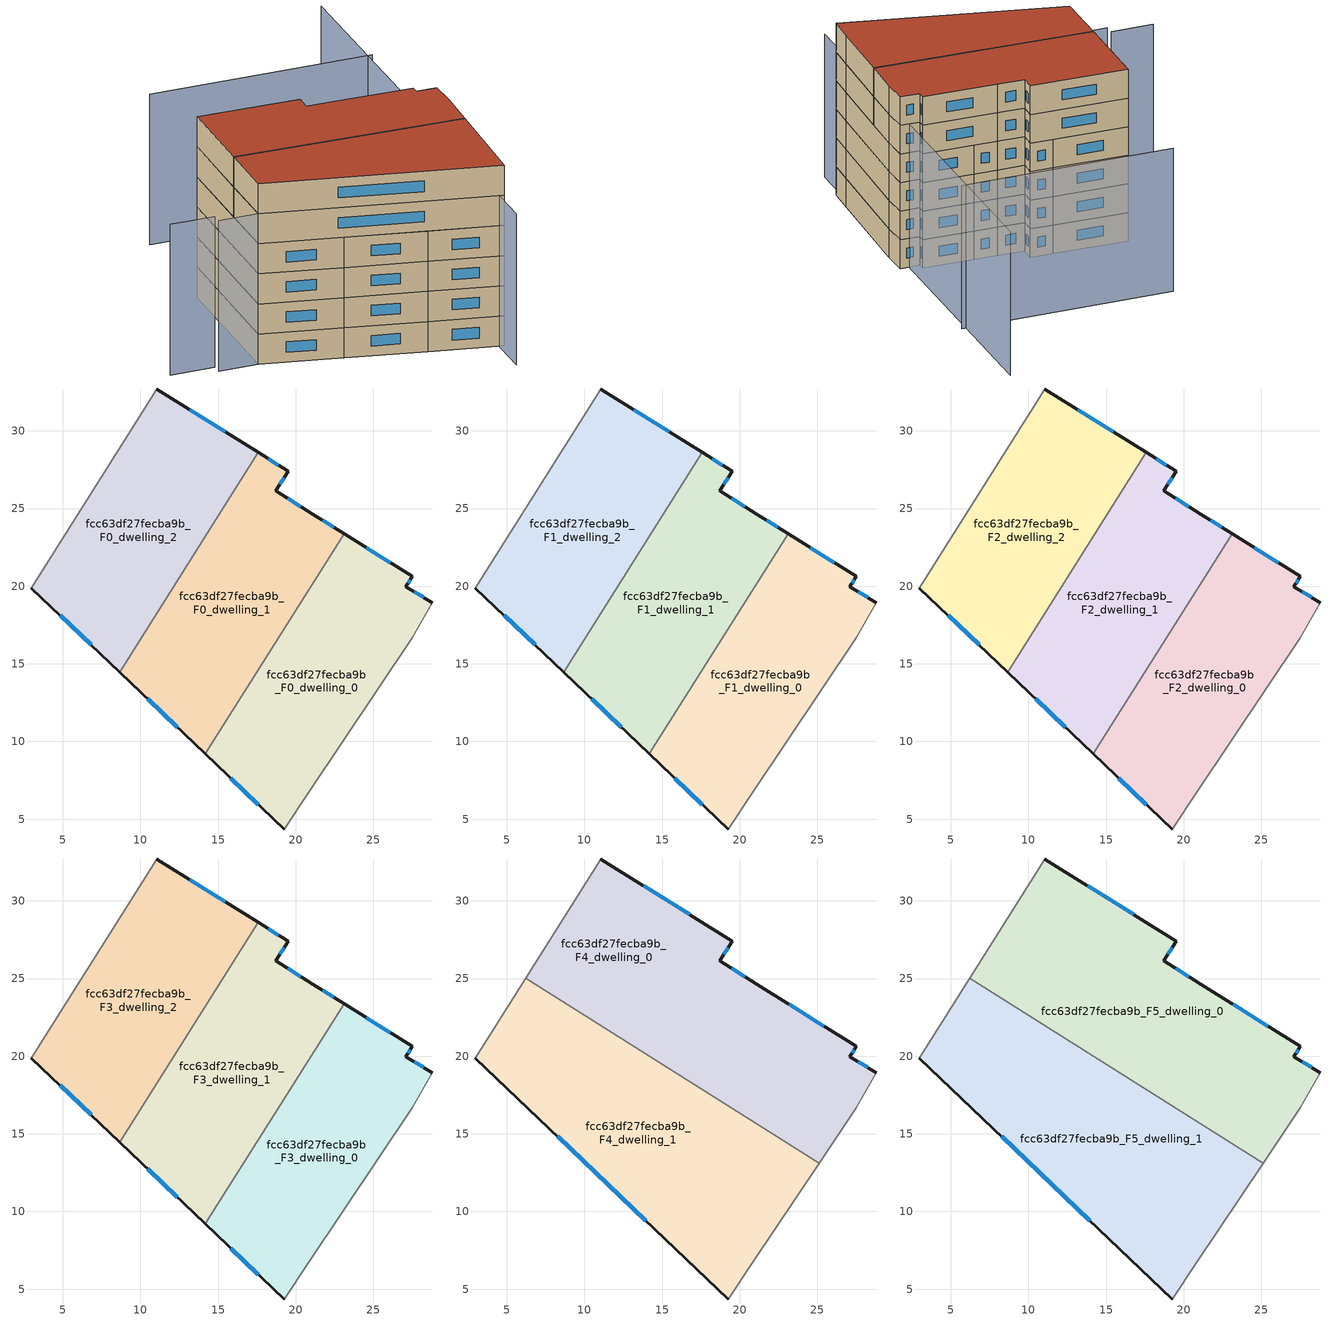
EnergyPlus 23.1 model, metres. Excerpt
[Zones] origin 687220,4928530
fcc63df27fecba9b_F0_dwelling_0
 floor ground (EU_floor_Construction): 27.51,20.62 27.1,19.97 28.78,18.93 27.5,16.67 20.84,6.73 19.25,4.37 14.18,9.2 23.11,23.38 z0
 wall outside (EU_wall_Construction): 14.18,9.2 19.25,4.37 / 28.78,18.93 27.1,19.97 27.51,20.62 23.11,23.38 z0:3
 wall adiabatic (EU_wall_Construction): 19.25,4.37 20.84,6.73 27.5,16.67 28.78,18.93 z0:3
 wall to fcc63df27fecba9b_F0_dwelling_1 (EU_wall_Construction): 23.11,23.38 14.18,9.2 z0:3
 window (EU_Window_Construction): 15.83,7.63 17.6,5.94 / 26.08,21.52 24.54,22.48 / 27.23,20.19 27.38,20.41 / 28.23,19.27 27.65,19.64 z0.98:2.02
fcc63df27fecba9b_F0_dwelling_1
 floor ground (EU_floor_Construction): 19.52,27.41 18.72,26.13 21.09,24.64 23.11,23.38 14.18,9.2 8.67,14.46 17.59,28.61 z0
 wall outside (EU_wall_Construction): 23.11,23.38 21.09,24.64 18.72,26.13 19.52,27.41 17.59,28.61 / 8.67,14.46 14.18,9.2 z0:3
 wall to fcc63df27fecba9b_F0_dwelling_2 (EU_wall_Construction): 17.6,28.61 8.67,14.46 z0:3
 window (EU_Window_Construction): 22.46,23.79 21.75,24.23 / 10.46,12.75 12.39,10.91 / 18.89,27.8 18.22,28.22 / 18.98,26.55 19.26,26.99 / 20.32,25.13 19.49,25.65 z0.98:2.02
fcc63df27fecba9b_F0_dwelling_2
 floor ground (EU_floor_Construction): 17.59,28.61 8.67,14.46 2.99,19.88 11.07,32.7 z0
 wall outside (EU_wall_Construction): 17.59,28.61 11.07,32.7 / 2.99,19.88 8.67,14.46 z0:3
 wall adiabatic (EU_wall_Construction): 11.07,32.7 2.99,19.88 z0:3
 window (EU_Window_Construction): 15.47,29.94 13.19,31.37 / 4.84,18.11 6.82,16.22 z0.98:2.02
fcc63df27fecba9b_F1_dwelling_0
 floor to fcc63df27fecba9b_F0_dwelling_0 (EU_floor_Construction): 27.51,20.62 27.1,19.97 28.78,18.93 27.5,16.67 20.84,6.73 19.25,4.37 14.18,9.2 23.11,23.38 z3
 wall outside (EU_wall_Construction): 14.18,9.2 19.25,4.37 / 28.78,18.93 27.1,19.97 27.51,20.62 23.11,23.38 z3:6
 wall adiabatic (EU_wall_Construction): 19.25,4.37 20.84,6.73 27.5,16.67 28.78,18.93 z3:6
 wall to fcc63df27fecba9b_F1_dwelling_1 (EU_wall_Construction): 23.11,23.38 14.18,9.2 z3:6
 window (EU_Window_Construction): 15.83,7.63 17.6,5.94 / 26.08,21.52 24.54,22.48 / 27.23,20.19 27.38,20.41 / 28.23,19.27 27.65,19.64 z3.98:5.02
fcc63df27fecba9b_F1_dwelling_1
 floor to fcc63df27fecba9b_F0_dwelling_1 (EU_floor_Construction): 19.52,27.41 18.72,26.13 21.09,24.64 23.11,23.38 14.18,9.2 8.67,14.46 17.59,28.61 z3
 wall outside (EU_wall_Construction): 23.11,23.38 21.09,24.64 18.72,26.13 19.52,27.41 17.59,28.61 / 8.67,14.46 14.18,9.2 z3:6
 wall to fcc63df27fecba9b_F1_dwelling_2 (EU_wall_Construction): 17.6,28.61 8.67,14.46 z3:6
 window (EU_Window_Construction): 22.46,23.79 21.75,24.23 / 10.46,12.75 12.39,10.91 / 18.89,27.8 18.22,28.22 / 18.98,26.55 19.26,26.99 / 20.32,25.13 19.49,25.65 z3.98:5.02
fcc63df27fecba9b_F1_dwelling_2
 floor to fcc63df27fecba9b_F0_dwelling_2 (EU_floor_Construction): 17.59,28.61 8.67,14.46 2.99,19.88 11.07,32.7 z3
 wall outside (EU_wall_Construction): 17.59,28.61 11.07,32.7 / 2.99,19.88 8.67,14.46 z3:6
 wall adiabatic (EU_wall_Construction): 11.07,32.7 2.99,19.88 z3:6
 window (EU_Window_Construction): 15.47,29.94 13.19,31.37 / 4.84,18.11 6.82,16.22 z3.98:5.02
fcc63df27fecba9b_F2_dwelling_0
 floor to fcc63df27fecba9b_F1_dwelling_0 (EU_floor_Construction): 27.51,20.62 27.1,19.97 28.78,18.93 27.5,16.67 20.84,6.73 19.25,4.37 14.18,9.2 23.11,23.38 z6
 wall outside (EU_wall_Construction): 14.18,9.2 19.25,4.37 / 28.78,18.93 27.1,19.97 27.51,20.62 23.11,23.38 z6:9
 wall adiabatic (EU_wall_Construction): 19.25,4.37 20.84,6.73 27.5,16.67 28.78,18.93 z6:9
 wall to fcc63df27fecba9b_F2_dwelling_1 (EU_wall_Construction): 23.11,23.38 14.18,9.2 z6:9
 window (EU_Window_Construction): 15.83,7.63 17.6,5.94 / 26.08,21.52 24.54,22.48 / 27.23,20.19 27.38,20.41 / 28.23,19.27 27.65,19.64 z6.98:8.02
fcc63df27fecba9b_F2_dwelling_1
 floor to fcc63df27fecba9b_F1_dwelling_1 (EU_floor_Construction): 19.52,27.41 18.72,26.13 21.09,24.64 23.11,23.38 14.18,9.2 8.67,14.46 17.59,28.61 z6
 wall outside (EU_wall_Construction): 23.11,23.38 21.09,24.64 18.72,26.13 19.52,27.41 17.59,28.61 / 8.67,14.46 14.18,9.2 z6:9
 wall to fcc63df27fecba9b_F2_dwelling_2 (EU_wall_Construction): 17.6,28.61 8.67,14.46 z6:9
 window (EU_Window_Construction): 22.46,23.79 21.75,24.23 / 10.46,12.75 12.39,10.91 / 18.89,27.8 18.22,28.22 / 18.98,26.55 19.26,26.99 / 20.32,25.13 19.49,25.65 z6.98:8.02
fcc63df27fecba9b_F2_dwelling_2
 floor to fcc63df27fecba9b_F1_dwelling_2 (EU_floor_Construction): 17.59,28.61 8.67,14.46 2.99,19.88 11.07,32.7 z6
 wall outside (EU_wall_Construction): 17.59,28.61 11.07,32.7 / 2.99,19.88 8.67,14.46 z6:9
 wall adiabatic (EU_wall_Construction): 11.07,32.7 2.99,19.88 z6:9
 window (EU_Window_Construction): 15.47,29.94 13.19,31.37 / 4.84,18.11 6.82,16.22 z6.98:8.02
fcc63df27fecba9b_F3_dwelling_0
 floor to fcc63df27fecba9b_F2_dwelling_0 (EU_floor_Construction): 27.51,20.62 27.1,19.97 28.78,18.93 27.5,16.67 20.84,6.73 19.25,4.37 14.18,9.2 23.11,23.38 z9
 wall outside (EU_wall_Construction): 14.18,9.2 19.25,4.37 / 28.78,18.93 27.1,19.97 27.51,20.62 23.11,23.38 z9:12
 wall adiabatic (EU_wall_Construction): 19.25,4.37 20.84,6.73 27.5,16.67 28.78,18.93 z9:12
 wall to fcc63df27fecba9b_F3_dwelling_1 (EU_wall_Construction): 23.11,23.38 14.18,9.2 z9:12
 window (EU_Window_Construction): 15.83,7.63 17.6,5.94 / 26.08,21.52 24.54,22.48 / 27.23,20.19 27.38,20.41 / 28.23,19.27 27.65,19.64 z9.98:11.02
fcc63df27fecba9b_F3_dwelling_1
 floor to fcc63df27fecba9b_F2_dwelling_1 (EU_floor_Construction): 19.52,27.41 18.72,26.13 21.09,24.64 23.11,23.38 14.18,9.2 8.67,14.46 17.59,28.61 z9
 wall outside (EU_wall_Construction): 23.11,23.38 21.09,24.64 18.72,26.13 19.52,27.41 17.59,28.61 / 8.67,14.46 14.18,9.2 z9:12
 wall to fcc63df27fecba9b_F3_dwelling_2 (EU_wall_Construction): 17.6,28.61 8.67,14.46 z9:12
 window (EU_Window_Construction): 22.46,23.79 21.75,24.23 / 10.46,12.75 12.39,10.91 / 18.89,27.8 18.22,28.22 / 18.98,26.55 19.26,26.99 / 20.32,25.13 19.49,25.65 z9.98:11.02
fcc63df27fecba9b_F3_dwelling_2
 floor to fcc63df27fecba9b_F2_dwelling_2 (EU_floor_Construction): 17.59,28.61 8.67,14.46 2.99,19.88 11.07,32.7 z9
 wall outside (EU_wall_Construction): 17.59,28.61 11.07,32.7 / 2.99,19.88 8.67,14.46 z9:12
 wall adiabatic (EU_wall_Construction): 11.07,32.7 2.99,19.88 z9:12
 window (EU_Window_Construction): 15.47,29.94 13.19,31.37 / 4.84,18.11 6.82,16.22 z9.98:11.02
fcc63df27fecba9b_F4_dwelling_0
 floor to fcc63df27fecba9b_F3_dwelling_0 (EU_floor_Construction): 27.51,20.62 27.1,19.97 28.78,18.93 27.5,16.67 25.11,13.1 19.04,16.92 23.11,23.38 z12
 floor to fcc63df27fecba9b_F3_dwelling_1 (EU_floor_Construction): 19.52,27.41 18.72,26.13 21.09,24.64 23.11,23.38 19.04,16.92 12.73,20.9 17.59,28.61 z12
 floor to fcc63df27fecba9b_F3_dwelling_2 (EU_floor_Construction): 17.59,28.61 12.73,20.9 6.22,25 11.07,32.7 z12
 wall outside (EU_wall_Construction): 28.78,18.93 27.1,19.97 27.51,20.62 21.09,24.64 18.72,26.13 19.52,27.41 11.07,32.7 z12:15
 wall adiabatic (EU_wall_Construction): 25.11,13.1 27.5,16.67 28.78,18.93 / 11.07,32.7 6.22,25 z12:15
 wall to fcc63df27fecba9b_F4_dwelling_1 (EU_wall_Construction): 6.22,25 25.11,13.1 z12:15
 window (EU_Window_Construction): 27.23,20.19 27.38,20.41 / 28.23,19.27 27.65,19.64 / 16.77,29.13 13.82,30.97 / 18.98,26.55 19.26,26.99 / 20.32,25.13 19.49,25.65 / 25.42,21.93 23.18,23.34 z12.98:14.02
fcc63df27fecba9b_F4_dwelling_1
 floor to fcc63df27fecba9b_F3_dwelling_0 (EU_floor_Construction): 25.11,13.1 20.84,6.73 19.28,7.3 19.39,16.7 z12; 19.39,16.7 19.28,7.3 14.18,9.2 19.04,16.92 z12; 19.28,7.3 19.25,4.37 14.18,9.2 z12; 20.84,6.73 19.25,4.37 19.28,7.3 z12
 floor to fcc63df27fecba9b_F3_dwelling_1 (EU_floor_Construction): 19.04,16.92 14.18,9.2 8.67,14.46 12.73,20.9 z12
 floor to fcc63df27fecba9b_F3_dwelling_2 (EU_floor_Construction): 12.73,20.9 8.67,14.46 2.99,19.88 6.22,25 z12
 wall outside (EU_wall_Construction): 2.99,19.88 19.25,4.37 z12:15
 wall adiabatic (EU_wall_Construction): 19.25,4.37 20.84,6.73 25.11,13.1 / 6.22,25 2.99,19.88 z12:15
 window (EU_Window_Construction): 8.28,14.83 13.96,9.41 z12.98:14.02
fcc63df27fecba9b_F5_dwelling_0
 floor to fcc63df27fecba9b_F4_dwelling_0 (EU_floor_Construction): 19.52,27.41 18.72,26.13 21.09,24.64 27.51,20.62 27.1,19.97 28.78,18.93 27.5,16.67 25.11,13.1 6.22,25 11.07,32.7 z15
 wall outside (EU_wall_Construction): 28.78,18.93 27.1,19.97 27.51,20.62 21.09,24.64 18.72,26.13 19.52,27.41 11.07,32.7 z15:18
 wall adiabatic (EU_wall_Construction): 25.11,13.1 27.5,16.67 28.78,18.93 / 11.07,32.7 6.22,25 z15:18
 wall to fcc63df27fecba9b_F5_dwelling_1 (EU_wall_Construction): 6.22,25 25.11,13.1 z15:18
 window (EU_Window_Construction): 27.23,20.19 27.38,20.41 / 28.23,19.27 27.65,19.64 / 16.77,29.13 13.82,30.97 / 18.98,26.55 19.26,26.99 / 20.32,25.13 19.49,25.65 / 25.42,21.93 23.18,23.34 z15.98:17.02
 roof outside (EU_roof_Construction): 25.11,13.1 27.5,16.67 28.78,18.93 27.1,19.97 27.51,20.62 21.09,24.64 18.72,26.13 19.52,27.41 11.07,32.7 6.22,25 z18
fcc63df27fecba9b_F5_dwelling_1
 floor to fcc63df27fecba9b_F4_dwelling_1 (EU_floor_Construction): 25.11,13.1 20.84,6.73 19.25,4.37 2.99,19.88 6.22,25 z15
 wall outside (EU_wall_Construction): 2.99,19.88 19.25,4.37 z15:18
 wall adiabatic (EU_wall_Construction): 19.25,4.37 20.84,6.73 25.11,13.1 / 6.22,25 2.99,19.88 z15:18
 window (EU_Window_Construction): 8.28,14.83 13.96,9.41 z15.98:17.02
 roof outside (EU_roof_Construction): 20.84,6.73 25.11,13.1 6.22,25 2.99,19.88 19.25,4.37 z18
shading: 3.69,19.46 -0.34,21.86 / 0.13,22.66 -3.53,24.92 / 16.72,1.15 41.68,41.36 / 36.08,31.56 17.51,42.75 z0:15
[Building]
EU S2 Campaign: North Axis=0; Terrain=City; Solar Distribution=FullExterior
[Site:Location]
Bologna: Latitude=44.5; Longitude=11.25; Time Zone=1; Elevation=37
[SizingPeriod:WeatherFileDays]
AnnualSizingPeriod: Begin Month=1; Begin Day of Month=1; End Month=12; End Day of Month=31; Day of Week for Start Day=Monday; Use Weather File Daylight Saving Period=No; Use Weather File Rain and Snow Indicators=No
[MATERIAL]
EU_InternalMass_Material: Roughness=MediumRough; Thickness=0.1; Conductivity=1; Density=1800; Specific Heat=900; Thermal Absorptance=0.9; Solar Absorptance=0.7; Visible Absorptance=0.7
[MATERIAL:NOMASS] Roughness=MediumRough; Thermal Absorptance=0.9; Solar Absorptance=0.7; Visible Absorptance=0.7
Name | Thermal Resistance
EU_wall_NoMass | 0.905828
EU_roof_NoMass | 0.37593
EU_floor_NoMass | 0.67114
[WINDOWMATERIAL:SIMPLEGLAZINGSYSTEM]
EU_Window_SimpleGlazing: UFactor=4.52486; Solar Heat Gain Coefficient=0.85; Visible Transmittance=0.85
[CONSTRUCTION]
EU_wall_Construction: EU_wall_NoMass
EU_roof_Construction: EU_roof_NoMass
EU_floor_Construction: EU_floor_NoMass
EU_InternalMass_Construction: EU_InternalMass_Material
EU_Window_Construction: EU_Window_SimpleGlazing
[ZONE] Type=1; Multiplier=1; Ceiling Height=autocalculate; Floor Area=autocalculate; Part of Total Floor Area=Yes
Name | Volume
fcc63df27fecba9b_F0_dwelling_0 | 368.146
fcc63df27fecba9b_F1_dwelling_0; fcc63df27fecba9b_F2_dwelling_0; fcc63df27fecba9b_F3_dwelling_0 | 368.145
fcc63df27fecba9b_F4_dwelling_0 | 552.249
fcc63df27fecba9b_F5_dwelling_0 | 552.253
fcc63df27fecba9b_F0_dwelling_1 | 368.178
fcc63df27fecba9b_F1_dwelling_1; fcc63df27fecba9b_F2_dwelling_1; fcc63df27fecba9b_F3_dwelling_1 | 368.177
fcc63df27fecba9b_F4_dwelling_1 | 552.228
fcc63df27fecba9b_F5_dwelling_1 | 552.246
fcc63df27fecba9b_F0_dwelling_2 | 368.154
fcc63df27fecba9b_F1_dwelling_2; fcc63df27fecba9b_F2_dwelling_2; fcc63df27fecba9b_F3_dwelling_2 | 368.156
[INTERNALMASS] Construction=EU_InternalMass_Construction
Name | Zone or ZoneList | Surface Area
fcc63df27fecba9b_F0_dwelling_0_EU_InternalMass | fcc63df27fecba9b_F0_dwelling_0 | 122.715
fcc63df27fecba9b_F0_dwelling_1_EU_InternalMass | fcc63df27fecba9b_F0_dwelling_1 | 122.726
fcc63df27fecba9b_F0_dwelling_2_EU_InternalMass | fcc63df27fecba9b_F0_dwelling_2 | 122.718
fcc63df27fecba9b_F1_dwelling_0_EU_InternalMass | fcc63df27fecba9b_F1_dwelling_0 | 122.715
fcc63df27fecba9b_F1_dwelling_1_EU_InternalMass | fcc63df27fecba9b_F1_dwelling_1 | 122.726
fcc63df27fecba9b_F1_dwelling_2_EU_InternalMass | fcc63df27fecba9b_F1_dwelling_2 | 122.718
fcc63df27fecba9b_F2_dwelling_0_EU_InternalMass | fcc63df27fecba9b_F2_dwelling_0 | 122.715
fcc63df27fecba9b_F2_dwelling_1_EU_InternalMass | fcc63df27fecba9b_F2_dwelling_1 | 122.726
fcc63df27fecba9b_F2_dwelling_2_EU_InternalMass | fcc63df27fecba9b_F2_dwelling_2 | 122.718
fcc63df27fecba9b_F3_dwelling_0_EU_InternalMass | fcc63df27fecba9b_F3_dwelling_0 | 122.715
fcc63df27fecba9b_F3_dwelling_1_EU_InternalMass | fcc63df27fecba9b_F3_dwelling_1 | 122.726
fcc63df27fecba9b_F3_dwelling_2_EU_InternalMass | fcc63df27fecba9b_F3_dwelling_2 | 122.718
fcc63df27fecba9b_F4_dwelling_0_EU_InternalMass | fcc63df27fecba9b_F4_dwelling_0 | 184.084
fcc63df27fecba9b_F4_dwelling_1_EU_InternalMass | fcc63df27fecba9b_F4_dwelling_1 | 184.082
fcc63df27fecba9b_F5_dwelling_0_EU_InternalMass | fcc63df27fecba9b_F5_dwelling_0 | 184.084
fcc63df27fecba9b_F5_dwelling_1_EU_InternalMass | fcc63df27fecba9b_F5_dwelling_1 | 184.082
[OTHEREQUIPMENT] Fuel Type=Electricity; Design Level Calculation Method=Watts/Area; Power per Zone Floor Area=1; Fraction Latent=0; Fraction Radiant=0; Fraction Lost=0; Carbon Dioxide Generation Rate=0; EndUse Subcategory=EU_Step8_InternalGains
Name | Zone or ZoneList or Space or SpaceList | Schedule
EU_Step8_InternalGain_fcc63df27fecba9b_F0_dwelling_0_f000 | fcc63df27fecba9b_F0_dwelling_0 | EU_Step8_GainSchedule_fcc63df27fecba9b_F0_dwelling_0_f000
EU_Step8_InternalGain_fcc63df27fecba9b_F0_dwelling_1_f000 | fcc63df27fecba9b_F0_dwelling_1 | EU_Step8_GainSchedule_fcc63df27fecba9b_F0_dwelling_1_f000
EU_Step8_InternalGain_fcc63df27fecba9b_F0_dwelling_2_f000 | fcc63df27fecba9b_F0_dwelling_2 | EU_Step8_GainSchedule_fcc63df27fecba9b_F0_dwelling_2_f000
EU_Step8_InternalGain_fcc63df27fecba9b_F1_dwelling_0_f000 | fcc63df27fecba9b_F1_dwelling_0 | EU_Step8_GainSchedule_fcc63df27fecba9b_F1_dwelling_0_f000
EU_Step8_InternalGain_fcc63df27fecba9b_F1_dwelling_1_f000 | fcc63df27fecba9b_F1_dwelling_1 | EU_Step8_GainSchedule_fcc63df27fecba9b_F1_dwelling_1_f000
EU_Step8_InternalGain_fcc63df27fecba9b_F1_dwelling_2_f000 | fcc63df27fecba9b_F1_dwelling_2 | EU_Step8_GainSchedule_fcc63df27fecba9b_F1_dwelling_2_f000
EU_Step8_InternalGain_fcc63df27fecba9b_F2_dwelling_0_f000 | fcc63df27fecba9b_F2_dwelling_0 | EU_Step8_GainSchedule_fcc63df27fecba9b_F2_dwelling_0_f000
EU_Step8_InternalGain_fcc63df27fecba9b_F2_dwelling_1_f000 | fcc63df27fecba9b_F2_dwelling_1 | EU_Step8_GainSchedule_fcc63df27fecba9b_F2_dwelling_1_f000
EU_Step8_InternalGain_fcc63df27fecba9b_F2_dwelling_2_f000 | fcc63df27fecba9b_F2_dwelling_2 | EU_Step8_GainSchedule_fcc63df27fecba9b_F2_dwelling_2_f000
EU_Step8_InternalGain_fcc63df27fecba9b_F3_dwelling_0_f000 | fcc63df27fecba9b_F3_dwelling_0 | EU_Step8_GainSchedule_fcc63df27fecba9b_F3_dwelling_0_f000
EU_Step8_InternalGain_fcc63df27fecba9b_F3_dwelling_1_f000 | fcc63df27fecba9b_F3_dwelling_1 | EU_Step8_GainSchedule_fcc63df27fecba9b_F3_dwelling_1_f000
EU_Step8_InternalGain_fcc63df27fecba9b_F3_dwelling_2_f000 | fcc63df27fecba9b_F3_dwelling_2 | EU_Step8_GainSchedule_fcc63df27fecba9b_F3_dwelling_2_f000
EU_Step8_InternalGain_fcc63df27fecba9b_F4_dwelling_0_f000 | fcc63df27fecba9b_F4_dwelling_0 | EU_Step8_GainSchedule_fcc63df27fecba9b_F4_dwelling_0_f000
EU_Step8_InternalGain_fcc63df27fecba9b_F4_dwelling_1_f000 | fcc63df27fecba9b_F4_dwelling_1 | EU_Step8_GainSchedule_fcc63df27fecba9b_F4_dwelling_1_f000
EU_Step8_InternalGain_fcc63df27fecba9b_F5_dwelling_0_f000 | fcc63df27fecba9b_F5_dwelling_0 | EU_Step8_GainSchedule_fcc63df27fecba9b_F5_dwelling_0_f000
EU_Step8_InternalGain_fcc63df27fecba9b_F5_dwelling_1_f000 | fcc63df27fecba9b_F5_dwelling_1 | EU_Step8_GainSchedule_fcc63df27fecba9b_F5_dwelling_1_f000
[ZONEVENTILATION:DESIGNFLOWRATE] Schedule=EU_AlwaysOn; Design Flow Rate Calculation Method=AirChanges/Hour; Air Changes per Hour=0.73129; Ventilation Type=Natural; Fan Pressure Rise=0; Fan Total Efficiency=1; Constant Term Coefficient=1; Temperature Term Coefficient=0; Velocity Term Coefficient=0; Velocity Squared Term Coefficient=0; Minimum Indoor Temperature=-100; Maximum Indoor Temperature=100; Delta Temperature=-100; Minimum Outdoor Temperature=-100; Maximum Outdoor Temperature=100; Maximum Wind Speed=40
Name | Zone or ZoneList or Space or SpaceList
EU_ConstantAir_fcc63df27fecba9b_F0_dwelling_0 | fcc63df27fecba9b_F0_dwelling_0
EU_ConstantAir_fcc63df27fecba9b_F0_dwelling_1 | fcc63df27fecba9b_F0_dwelling_1
EU_ConstantAir_fcc63df27fecba9b_F0_dwelling_2 | fcc63df27fecba9b_F0_dwelling_2
EU_ConstantAir_fcc63df27fecba9b_F1_dwelling_0 | fcc63df27fecba9b_F1_dwelling_0
EU_ConstantAir_fcc63df27fecba9b_F1_dwelling_1 | fcc63df27fecba9b_F1_dwelling_1
EU_ConstantAir_fcc63df27fecba9b_F1_dwelling_2 | fcc63df27fecba9b_F1_dwelling_2
EU_ConstantAir_fcc63df27fecba9b_F2_dwelling_0 | fcc63df27fecba9b_F2_dwelling_0
EU_ConstantAir_fcc63df27fecba9b_F2_dwelling_1 | fcc63df27fecba9b_F2_dwelling_1
EU_ConstantAir_fcc63df27fecba9b_F2_dwelling_2 | fcc63df27fecba9b_F2_dwelling_2
EU_ConstantAir_fcc63df27fecba9b_F3_dwelling_0 | fcc63df27fecba9b_F3_dwelling_0
EU_ConstantAir_fcc63df27fecba9b_F3_dwelling_1 | fcc63df27fecba9b_F3_dwelling_1
EU_ConstantAir_fcc63df27fecba9b_F3_dwelling_2 | fcc63df27fecba9b_F3_dwelling_2
EU_ConstantAir_fcc63df27fecba9b_F4_dwelling_0 | fcc63df27fecba9b_F4_dwelling_0
EU_ConstantAir_fcc63df27fecba9b_F4_dwelling_1 | fcc63df27fecba9b_F4_dwelling_1
EU_ConstantAir_fcc63df27fecba9b_F5_dwelling_0 | fcc63df27fecba9b_F5_dwelling_0
EU_ConstantAir_fcc63df27fecba9b_F5_dwelling_1 | fcc63df27fecba9b_F5_dwelling_1
[HVACTEMPLATE:THERMOSTAT] Constant Heating Setpoint=20; Constant Cooling Setpoint=50
EU_HeatOnly_fcc63df27fecba9b_F0_dwelling_0; EU_HeatOnly_fcc63df27fecba9b_F0_dwelling_1; EU_HeatOnly_fcc63df27fecba9b_F0_dwelling_2; EU_HeatOnly_fcc63df27fecba9b_F1_dwelling_0; EU_HeatOnly_fcc63df27fecba9b_F1_dwelling_1; EU_HeatOnly_fcc63df27fecba9b_F1_dwelling_2; EU_HeatOnly_fcc63df27fecba9b_F2_dwelling_0; EU_HeatOnly_fcc63df27fecba9b_F2_dwelling_1; EU_HeatOnly_fcc63df27fecba9b_F2_dwelling_2; EU_HeatOnly_fcc63df27fecba9b_F3_dwelling_0; EU_HeatOnly_fcc63df27fecba9b_F3_dwelling_1; EU_HeatOnly_fcc63df27fecba9b_F3_dwelling_2; EU_HeatOnly_fcc63df27fecba9b_F4_dwelling_0; EU_HeatOnly_fcc63df27fecba9b_F4_dwelling_1; EU_HeatOnly_fcc63df27fecba9b_F5_dwelling_0; EU_HeatOnly_fcc63df27fecba9b_F5_dwelling_1
[HVACTEMPLATE:ZONE:IDEALLOADSAIRSYSTEM] System Availability Schedule=EU_AlwaysOn; Maximum Heating Supply Air Temperature=50; Minimum Cooling Supply Air Temperature=13; Maximum Heating Supply Air Humidity Ratio=0.0156; Minimum Cooling Supply Air Humidity Ratio=0.0077; Heating Limit=NoLimit; Cooling Limit=NoLimit; Heating Availability Schedule=EU_AlwaysOn; Cooling Availability Schedule=EU_CoolingOff; Dehumidification Control Type=ConstantSensibleHeatRatio; Cooling Sensible Heat Ratio=0.7; Dehumidification Setpoint=60; Humidification Control Type=None; Humidification Setpoint=30; Outdoor Air Method=None; Outdoor Air Flow Rate per Person=0.00944; Outdoor Air Flow Rate per Zone Floor Area=0; Outdoor Air Flow Rate per Zone=0; Demand Controlled Ventilation Type=None; Outdoor Air Economizer Type=NoEconomizer; Heat Recovery Type=None; Sensible Heat Recovery Effectiveness=0.7; Latent Heat Recovery Effectiveness=0.65
Name | Template Thermostat
fcc63df27fecba9b_F0_dwelling_0 | EU_HeatOnly_fcc63df27fecba9b_F0_dwelling_0
fcc63df27fecba9b_F0_dwelling_1 | EU_HeatOnly_fcc63df27fecba9b_F0_dwelling_1
fcc63df27fecba9b_F0_dwelling_2 | EU_HeatOnly_fcc63df27fecba9b_F0_dwelling_2
fcc63df27fecba9b_F1_dwelling_0 | EU_HeatOnly_fcc63df27fecba9b_F1_dwelling_0
fcc63df27fecba9b_F1_dwelling_1 | EU_HeatOnly_fcc63df27fecba9b_F1_dwelling_1
fcc63df27fecba9b_F1_dwelling_2 | EU_HeatOnly_fcc63df27fecba9b_F1_dwelling_2
fcc63df27fecba9b_F2_dwelling_0 | EU_HeatOnly_fcc63df27fecba9b_F2_dwelling_0
fcc63df27fecba9b_F2_dwelling_1 | EU_HeatOnly_fcc63df27fecba9b_F2_dwelling_1
fcc63df27fecba9b_F2_dwelling_2 | EU_HeatOnly_fcc63df27fecba9b_F2_dwelling_2
fcc63df27fecba9b_F3_dwelling_0 | EU_HeatOnly_fcc63df27fecba9b_F3_dwelling_0
fcc63df27fecba9b_F3_dwelling_1 | EU_HeatOnly_fcc63df27fecba9b_F3_dwelling_1
fcc63df27fecba9b_F3_dwelling_2 | EU_HeatOnly_fcc63df27fecba9b_F3_dwelling_2
fcc63df27fecba9b_F4_dwelling_0 | EU_HeatOnly_fcc63df27fecba9b_F4_dwelling_0
fcc63df27fecba9b_F4_dwelling_1 | EU_HeatOnly_fcc63df27fecba9b_F4_dwelling_1
fcc63df27fecba9b_F5_dwelling_0 | EU_HeatOnly_fcc63df27fecba9b_F5_dwelling_0
fcc63df27fecba9b_F5_dwelling_1 | EU_HeatOnly_fcc63df27fecba9b_F5_dwelling_1
[SIZING:ZONE] Zone Cooling Design Supply Air Temperature Input Method=SupplyAirTemperature; Zone Cooling Design Supply Air Temperature=13; Zone Heating Design Supply Air Temperature Input Method=SupplyAirTemperature; Zone Heating Design Supply Air Temperature=50; Zone Cooling Design Supply Air Humidity Ratio=0.008; Zone Heating Design Supply Air Humidity Ratio=0.008; Cooling Design Air Flow Method=DesignDay; Cooling Design Air Flow Rate=0; Cooling Minimum Air Flow per Zone Floor Area=0.000762; Cooling Minimum Air Flow=0; Cooling Minimum Air Flow Fraction=0.2; Heating Design Air Flow Method=DesignDay; Heating Design Air Flow Rate=0; Heating Maximum Air Flow per Zone Floor Area=0.002032; Heating Maximum Air Flow=0.141576; Heating Maximum Air Flow Fraction=0.3; Account for Dedicated Outdoor Air System=No; Dedicated Outdoor Air System Control Strategy=NeutralSupplyAir; Dedicated Outdoor Air Low Setpoint Temperature for Design=autosize; Dedicated Outdoor Air High Setpoint Temperature for Design=autosize; Zone Load Sizing Method=Sensible Load Only No Latent Load; Zone Latent Cooling Design Supply Air Humidity Ratio Input Method=HumidityRatioDifference; Zone Cooling Design Supply Air Humidity Ratio Difference=0.005; Zone Latent Heating Design Supply Air Humidity Ratio Input Method=HumidityRatioDifference; Zone Humidification Design Supply Air Humidity Ratio Difference=0.005
fcc63df27fecba9b_F0_dwelling_0; fcc63df27fecba9b_F0_dwelling_1; fcc63df27fecba9b_F0_dwelling_2; fcc63df27fecba9b_F1_dwelling_0; fcc63df27fecba9b_F1_dwelling_1; fcc63df27fecba9b_F1_dwelling_2; fcc63df27fecba9b_F2_dwelling_0; fcc63df27fecba9b_F2_dwelling_1; fcc63df27fecba9b_F2_dwelling_2; fcc63df27fecba9b_F3_dwelling_0; fcc63df27fecba9b_F3_dwelling_1; fcc63df27fecba9b_F3_dwelling_2; fcc63df27fecba9b_F4_dwelling_0; fcc63df27fecba9b_F4_dwelling_1; fcc63df27fecba9b_F5_dwelling_0; fcc63df27fecba9b_F5_dwelling_1
[SCHEDULE:CONSTANT]
Name | Hourly Value
EU_AlwaysOn | 1
EU_CoolingOff | 0
[SCHEDULE:FILE] Column Number=1; Rows to Skip at Top=0; Number of Hours of Data=8760; Column Separator=Comma; Interpolate to Timestep=No; Minutes per Item=60; Adjust Schedule for Daylight Savings=Yes
Name | File
EU_Step8_GainSchedule_fcc63df27fecba9b_F0_dwelling_0_f000 | ../../schedules/fcc63df27fecba9b/fcc63df27fecba9b_F0_dwelling_0_f000_gain.csv
EU_Step8_GainSchedule_fcc63df27fecba9b_F0_dwelling_1_f000 | ../../schedules/fcc63df27fecba9b/fcc63df27fecba9b_F0_dwelling_1_f000_gain.csv
EU_Step8_GainSchedule_fcc63df27fecba9b_F0_dwelling_2_f000 | ../../schedules/fcc63df27fecba9b/fcc63df27fecba9b_F0_dwelling_2_f000_gain.csv
EU_Step8_GainSchedule_fcc63df27fecba9b_F1_dwelling_0_f000 | ../../schedules/fcc63df27fecba9b/fcc63df27fecba9b_F1_dwelling_0_f000_gain.csv
EU_Step8_GainSchedule_fcc63df27fecba9b_F1_dwelling_1_f000 | ../../schedules/fcc63df27fecba9b/fcc63df27fecba9b_F1_dwelling_1_f000_gain.csv
EU_Step8_GainSchedule_fcc63df27fecba9b_F1_dwelling_2_f000 | ../../schedules/fcc63df27fecba9b/fcc63df27fecba9b_F1_dwelling_2_f000_gain.csv
EU_Step8_GainSchedule_fcc63df27fecba9b_F2_dwelling_0_f000 | ../../schedules/fcc63df27fecba9b/fcc63df27fecba9b_F2_dwelling_0_f000_gain.csv
EU_Step8_GainSchedule_fcc63df27fecba9b_F2_dwelling_1_f000 | ../../schedules/fcc63df27fecba9b/fcc63df27fecba9b_F2_dwelling_1_f000_gain.csv
EU_Step8_GainSchedule_fcc63df27fecba9b_F2_dwelling_2_f000 | ../../schedules/fcc63df27fecba9b/fcc63df27fecba9b_F2_dwelling_2_f000_gain.csv
EU_Step8_GainSchedule_fcc63df27fecba9b_F3_dwelling_0_f000 | ../../schedules/fcc63df27fecba9b/fcc63df27fecba9b_F3_dwelling_0_f000_gain.csv
EU_Step8_GainSchedule_fcc63df27fecba9b_F3_dwelling_1_f000 | ../../schedules/fcc63df27fecba9b/fcc63df27fecba9b_F3_dwelling_1_f000_gain.csv
EU_Step8_GainSchedule_fcc63df27fecba9b_F3_dwelling_2_f000 | ../../schedules/fcc63df27fecba9b/fcc63df27fecba9b_F3_dwelling_2_f000_gain.csv
EU_Step8_GainSchedule_fcc63df27fecba9b_F4_dwelling_0_f000 | ../../schedules/fcc63df27fecba9b/fcc63df27fecba9b_F4_dwelling_0_f000_gain.csv
EU_Step8_GainSchedule_fcc63df27fecba9b_F4_dwelling_1_f000 | ../../schedules/fcc63df27fecba9b/fcc63df27fecba9b_F4_dwelling_1_f000_gain.csv
EU_Step8_GainSchedule_fcc63df27fecba9b_F5_dwelling_0_f000 | ../../schedules/fcc63df27fecba9b/fcc63df27fecba9b_F5_dwelling_0_f000_gain.csv
EU_Step8_GainSchedule_fcc63df27fecba9b_F5_dwelling_1_f000 | ../../schedules/fcc63df27fecba9b/fcc63df27fecba9b_F5_dwelling_1_f000_gain.csv
